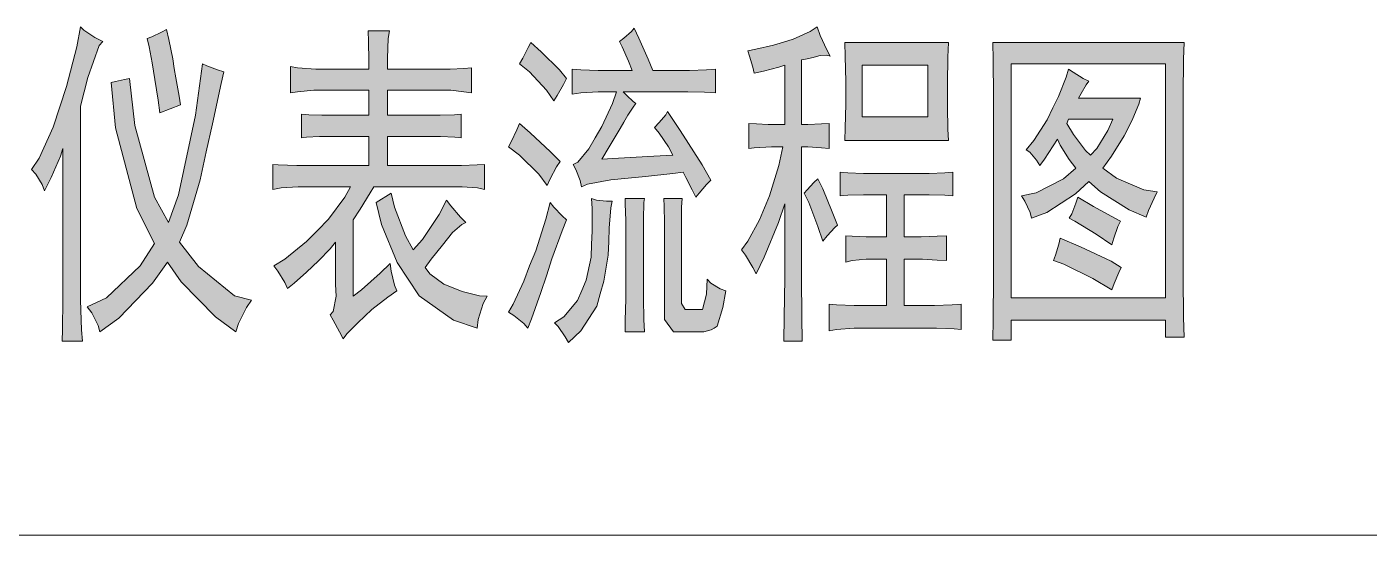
# Model space of a CAD drawing. Header units: millimetres. Extents: x 0 to 207, y 0 to 293.
# Drawn here: x 83.71 to 100.59, y 196.33 to 202.72 of the extents above; entities that cross this region are included whole.
import ezdxf

# ---------------------------------------------------------------- set-up
doc = ezdxf.new("R2010")
doc.units = ezdxf.units.MM

msp = doc.modelspace()

# ---------------------------------------------------------------- hatches: boundary and pattern name
h = msp.add_hatch(color=0)
h.dxf.hatch_style = 2
h.paths.add_polyline_path([(84.666667, 202.53325), (84.620806, 202.483861), (84.479694, 202.078167), (84.387972, 201.721861), (84.387972, 199.513472), (84.387972, 199.280639), (84.398556, 198.906694), (84.412667, 198.765583), (84.155139, 198.765583), (84.162194, 198.91375), (84.165722, 199.287694), (84.165722, 199.513472), (84.165722, 201.189167), (84.133972, 201.090389), (84.017556, 200.822278), (83.936417, 200.656472), (83.904667, 200.734083), (83.823528, 200.864611), (83.770611, 200.924583), (83.865861, 201.065694), (84.04225, 201.457278), (84.126917, 201.711278), (84.211583, 201.965278), (84.342111, 202.466222), (84.387972, 202.716694), (84.430306, 202.674361), (84.567889, 202.582639)])
h = msp.add_hatch(color=0)
h.dxf.hatch_style = 2
h.paths.add_polyline_path([(85.467472, 202.684944), (85.499222, 202.557944), (85.548611, 202.314528), (85.56625, 202.194583), (85.587417, 202.074639), (85.626222, 201.845333), (85.643861, 201.735972), (85.386333, 201.637194), (85.365167, 201.795944), (85.322833, 202.057), (85.305194, 202.159306), (85.287556, 202.265139), (85.24875, 202.466222), (85.224056, 202.568528), (85.284028, 202.593222), (85.403972, 202.649667)])
h = msp.add_hatch(color=0)
h.dxf.hatch_style = 2
h.paths.add_polyline_path([(88.014528, 202.184), (88.014528, 202.293361), (88.007472, 202.53325), (88.003944, 202.667306), (88.272056, 202.667306), (88.257944, 202.568528), (88.247361, 202.325111), (88.247361, 202.184), (88.956444, 202.184), (89.037583, 202.184), (89.210444, 202.194583), (89.305694, 202.201639), (89.305694, 201.887667), (89.210444, 201.901778), (89.044639, 201.919417), (88.967028, 201.919417), (88.247361, 201.919417), (88.247361, 201.605444), (88.815333, 201.605444), (88.910583, 201.605444), (89.0905, 201.6125), (89.175167, 201.619556), (89.175167, 201.323222), (89.094028, 201.330278), (88.914111, 201.337333), (88.815333, 201.337333), (88.247361, 201.337333), (88.247361, 200.973972), (89.072861, 200.973972), (89.178694, 200.973972), (89.37625, 200.981028), (89.467972, 200.988083), (89.467972, 200.674111), (89.379778, 200.69175), (89.189278, 200.705861), (89.083444, 200.705861), (88.0745, 200.705861), (88.032167, 200.631778), (87.905167, 200.423639), (87.816972, 200.293111), (87.816972, 199.330028), (87.922806, 199.411167), (88.155639, 199.619306), (88.282639, 199.742778), (88.293222, 199.644), (88.335556, 199.471139), (88.363778, 199.397056), (88.254417, 199.319444), (88.053333, 199.164222), (87.961611, 199.079556), (87.873417, 198.998417), (87.735833, 198.857306), (87.689972, 198.797333), (87.644111, 198.882), (87.562972, 199.030167), (87.527694, 199.097194), (87.5665, 199.139528), (87.601778, 199.330028), (87.594722, 199.478194), (87.594722, 200.010889), (87.527694, 199.926222), (87.379528, 199.774528), (87.305444, 199.703972), (87.231361, 199.633417), (87.072611, 199.495833), (86.991472, 199.428806), (86.956194, 199.502889), (86.868, 199.644), (86.818611, 199.711028), (86.956194, 199.795694), (87.231361, 200.017944), (87.368944, 200.159056), (87.506528, 200.300167), (87.711139, 200.575333), (87.781694, 200.705861), (87.234889, 200.705861), (87.125528, 200.705861), (86.910333, 200.69175), (86.8045, 200.674111), (86.8045, 200.988083), (86.875056, 200.981028), (87.107889, 200.973972), (87.270167, 200.973972), (88.014528, 200.973972), (88.014528, 201.337333), (87.492417, 201.337333), (87.393639, 201.337333), (87.231361, 201.330278), (87.167861, 201.323222), (87.167861, 201.619556), (87.259583, 201.6125), (87.421861, 201.605444), (87.492417, 201.605444), (88.014528, 201.605444), (88.014528, 201.919417), (87.432444, 201.919417), (87.323083, 201.919417), (87.118472, 201.901778), (87.02675, 201.887667), (87.02675, 202.219278), (87.114944, 202.201639), (87.347778, 202.184), (87.492417, 202.184)])
h = msp.add_hatch(color=0)
h.dxf.hatch_style = 2
h.paths.add_polyline_path([(91.351806, 202.699056), (91.40825, 202.575583), (91.524667, 202.311), (91.584639, 202.169889), (91.955056, 202.169889), (92.046778, 202.169889), (92.258444, 202.176944), (92.374861, 202.184), (92.374861, 201.887667), (92.23375, 201.894722), (92.025611, 201.901778), (91.955056, 201.901778), (91.210694, 201.901778), (91.256556, 201.852389), (91.337694, 201.778306), (91.372972, 201.753611), (91.34475, 201.721861), (91.270667, 201.605444), (91.221278, 201.520778), (91.175417, 201.439639), (91.037833, 201.206806), (90.942583, 201.055111), (91.15425, 201.065694), (91.59875, 201.090389), (91.838639, 201.1045), (91.782194, 201.206806), (91.665778, 201.379667), (91.605806, 201.45375), (91.665778, 201.513722), (91.746917, 201.6125), (91.768083, 201.654833), (91.930361, 201.414944), (92.205528, 200.981028), (92.314889, 200.790528), (92.261972, 200.734083), (92.17025, 200.624722), (92.127917, 200.575333), (92.082056, 200.667056), (92.000917, 200.822278), (91.965639, 200.889306), (91.838639, 200.875194), (91.492917, 200.836389), (91.274194, 200.815222), (91.055472, 200.794056), (90.762667, 200.741139), (90.688583, 200.705861), (90.670944, 200.783472), (90.618028, 200.924583), (90.58275, 200.988083), (90.642722, 201.016306), (90.780306, 201.182111), (90.861444, 201.323222), (90.942583, 201.464333), (91.076639, 201.753611), (91.129556, 201.901778), (91.002556, 201.901778), (90.896722, 201.901778), (90.681528, 201.887667), (90.572167, 201.870028), (90.572167, 202.184), (90.681528, 202.176944), (90.896722, 202.169889), (91.002556, 202.169889), (91.327111, 202.169889), (91.28125, 202.286306), (91.200111, 202.466222), (91.164833, 202.53325), (91.221278, 202.575583), (91.316528, 202.66025)])
h = msp.add_hatch(color=0)
h.dxf.hatch_style = 2
h.paths.add_polyline_path([(92.780556, 202.416833), (92.879333, 202.434472), (93.101583, 202.487389), (93.228583, 202.526194), (93.352056, 202.561472), (93.563722, 202.66025), (93.651917, 202.716694), (93.690722, 202.607333), (93.775389, 202.427417), (93.814194, 202.349806), (93.775389, 202.360389), (93.690722, 202.356861), (93.644861, 202.34275), (93.602528, 202.332167), (93.507278, 202.311), (93.454361, 202.300417), (93.454361, 201.489028), (93.5355, 201.489028), (93.708361, 201.496083), (93.803611, 201.503139), (93.803611, 201.189167), (93.708361, 201.196222), (93.5355, 201.206806), (93.454361, 201.206806), (93.454361, 199.742778), (93.454361, 199.562861), (93.461417, 199.0725), (93.464944, 198.765583), (93.232111, 198.765583), (93.239167, 199.0725), (93.246222, 199.552278), (93.246222, 199.728667), (93.246222, 200.490667), (93.165083, 200.257833), (92.985167, 199.820389), (92.886389, 199.61225), (92.844056, 199.693389), (92.752333, 199.845083), (92.699417, 199.912111), (92.780556, 200.025), (92.925194, 200.293111), (92.988694, 200.441278), (93.052194, 200.592972), (93.168611, 200.973972), (93.221528, 201.206806), (93.076889, 201.206806), (92.861694, 201.196222), (92.791139, 201.189167), (92.791139, 201.503139), (92.889917, 201.496083), (93.034556, 201.489028), (93.083944, 201.489028), (93.246222, 201.489028), (93.246222, 202.233389), (93.168611, 202.208694), (92.978111, 202.159306), (92.861694, 202.134611), (92.844056, 202.208694), (92.801722, 202.349806)])
h = msp.add_hatch(color=0)
h.dxf.hatch_style = 2
h.paths.add_polyline_path([(90.050056, 202.519139), (90.180583, 202.402722), (90.409889, 202.176944), (90.501611, 202.067583), (90.462806, 201.9935), (90.381667, 201.852389), (90.339333, 201.785361), (90.247611, 201.919417), (90.032417, 202.15225), (89.908944, 202.251028), (89.951278, 202.325111), (90.018306, 202.459167)])
h = msp.add_hatch(color=0)
h.paths.add_polyline_path([(95.302917, 202.519139), (95.295861, 202.335694), (95.292333, 202.004083), (95.292333, 201.852389), (95.292333, 201.711278), (95.295861, 201.429056), (95.302917, 201.287944), (94.001167, 201.287944), (94.004694, 201.446694), (94.01175, 201.746556), (94.01175, 201.887667), (94.01175, 202.028778), (94.004694, 202.34275), (94.001167, 202.519139)])
h.paths.add_polyline_path([(95.045389, 201.587806), (95.045389, 202.233389), (94.219889, 202.233389), (94.219889, 201.587806)])
h = msp.add_hatch(color=0)
h.paths.add_polyline_path([(98.26625, 202.519139), (98.259194, 202.311), (98.255667, 201.852389), (98.255667, 201.605444), (98.255667, 199.827444), (98.255667, 199.569917), (98.259194, 199.065444), (98.26625, 198.814972), (98.033417, 198.814972), (98.033417, 199.030167), (96.093139, 199.030167), (96.093139, 198.779694), (95.860306, 198.779694), (95.867361, 199.037222), (95.870889, 199.569917), (95.870889, 199.845083), (95.870889, 201.605444), (95.870889, 201.845333), (95.867361, 202.300417), (95.860306, 202.519139)])
h.paths.add_polyline_path([(98.033417, 199.312389), (98.033417, 202.251028), (96.093139, 202.251028), (96.093139, 199.312389)])
h = msp.add_hatch(color=0)
h.dxf.hatch_style = 2
h.paths.add_polyline_path([(85.005333, 202.067583), (85.072361, 201.478444), (85.319306, 200.575333), (85.492167, 200.257833), (85.619167, 200.607083), (85.834361, 201.605444), (85.922556, 202.251028), (85.975472, 202.226333), (86.109528, 202.176944), (86.190667, 202.15225), (86.155389, 202.004083), (86.046028, 201.499611), (85.968417, 201.146833), (85.894333, 200.794056), (85.725, 200.226083), (85.633278, 200.010889), (85.869639, 199.703972), (86.324722, 199.337083), (86.539917, 199.280639), (86.472889, 199.188917), (86.374111, 198.987833), (86.342361, 198.882), (86.084833, 199.0725), (85.654444, 199.513472), (85.481583, 199.760417), (85.294611, 199.495833), (84.871278, 199.054861), (84.631389, 198.882), (84.610222, 198.963139), (84.529083, 199.121889), (84.469111, 199.195972), (84.712528, 199.312389), (85.139389, 199.711028), (85.319306, 199.99325), (85.097056, 200.434222), (84.825417, 201.446694), (84.7725, 202.018194), (84.825417, 202.028778), (84.941833, 202.053472)])
h = msp.add_hatch(color=0)
h.paths.add_polyline_path([(97.070333, 202.035833), (97.035056, 201.986444), (96.971556, 201.877083), (96.939806, 201.820639), (97.719444, 201.820639), (97.698278, 201.746556), (97.620667, 201.563111), (97.56775, 201.45375), (97.514833, 201.347917), (97.352556, 201.090389), (97.243194, 200.938694), (97.416056, 200.815222), (97.761778, 200.667056), (97.927583, 200.642361), (97.888778, 200.56475), (97.818222, 200.409528), (97.79, 200.324861), (97.574806, 200.416583), (97.214972, 200.642361), (97.070333, 200.772889), (96.901, 200.617667), (96.541167, 200.384833), (96.347139, 200.31075), (96.3295, 200.384833), (96.266, 200.525944), (96.220139, 200.592972), (96.407111, 200.631778), (96.749306, 200.808167), (96.904528, 200.938694), (96.823389, 201.048056), (96.706972, 201.2315), (96.675222, 201.305583), (96.622306, 201.220917), (96.509417, 201.055111), (96.452972, 200.973972), (96.410639, 201.041), (96.325972, 201.139778), (96.280111, 201.171528), (96.378889, 201.287944), (96.544694, 201.549), (96.61525, 201.697167), (96.685806, 201.841806), (96.784583, 202.085222), (96.812806, 202.184), (96.872778, 202.145194), (96.999778, 202.067583)])
h.paths.add_polyline_path([(96.791639, 201.503139), (96.876306, 201.362028), (97.028, 201.164472), (97.0915, 201.1045), (97.169111, 201.189167), (97.306694, 201.414944), (97.370194, 201.556056), (96.812806, 201.556056)])
h = msp.add_hatch(color=0)
h.dxf.hatch_style = 2
h.paths.add_polyline_path([(89.908944, 201.503139), (90.043, 201.386722), (90.297, 201.146833), (90.420472, 201.023361), (90.374611, 200.956333), (90.293472, 200.808167), (90.258194, 200.7235), (90.152361, 200.864611), (89.908944, 201.1045), (89.771361, 201.206806), (89.803111, 201.270306), (89.873667, 201.422)])
h = msp.add_hatch(color=0)
h.dxf.hatch_style = 2
h.paths.add_polyline_path([(93.6625, 200.808167), (93.722472, 200.681167), (93.842417, 200.391889), (93.905917, 200.226083), (93.874167, 200.194333), (93.778917, 200.092028), (93.722472, 200.025), (93.6625, 200.208444), (93.546083, 200.508306), (93.489639, 200.624722), (93.524917, 200.667056), (93.609583, 200.758778)])
h = msp.add_hatch(color=0)
h.dxf.hatch_style = 2
h.paths.add_polyline_path([(94.96425, 200.875194), (95.0595, 200.875194), (95.257056, 200.88225), (95.359361, 200.889306), (95.359361, 200.592972), (95.257056, 200.600028), (95.0595, 200.607083), (94.96425, 200.607083), (94.745528, 200.607083), (94.745528, 200.077917), (94.872528, 200.077917), (94.960722, 200.077917), (95.161806, 200.084972), (95.278222, 200.092028), (95.278222, 199.778056), (95.161806, 199.785111), (94.978361, 199.795694), (94.907806, 199.795694), (94.745528, 199.795694), (94.745528, 199.213611), (95.024222, 199.213611), (95.126528, 199.213611), (95.348778, 199.220667), (95.465194, 199.23125), (95.465194, 198.91375), (95.373472, 198.920806), (95.151222, 198.931389), (95.024222, 198.931389), (94.244583, 198.931389), (94.117583, 198.931389), (93.895333, 198.91375), (93.803611, 198.896111), (93.803611, 199.23125), (93.895333, 199.220667), (94.117583, 199.213611), (94.244583, 199.213611), (94.523278, 199.213611), (94.523278, 199.795694), (94.361, 199.795694), (94.269278, 199.795694), (94.092889, 199.778056), (94.01175, 199.760417), (94.01175, 200.092028), (94.092889, 200.084972), (94.269278, 200.077917), (94.361, 200.077917), (94.523278, 200.077917), (94.523278, 200.607083), (94.336306, 200.607083), (94.234, 200.607083), (94.036444, 200.600028), (93.941194, 200.592972), (93.941194, 200.889306), (94.036444, 200.88225), (94.234, 200.875194), (94.336306, 200.875194)])
h = msp.add_hatch(color=0)
h.dxf.hatch_style = 2
h.paths.add_polyline_path([(88.293222, 200.624722), (88.335556, 200.451861), (88.473139, 200.092028), (88.571917, 199.912111), (88.688333, 200.042639), (88.896472, 200.360139), (88.991722, 200.540056), (89.044639, 200.465972), (89.164583, 200.324861), (89.235139, 200.257833), (89.182222, 200.233139), (89.065806, 200.130833), (89.002306, 200.053222), (88.938806, 199.972083), (88.797694, 199.795694), (88.723611, 199.693389), (88.780056, 199.61225), (88.956444, 199.481722), (89.072861, 199.435861), (89.189278, 199.39), (89.404472, 199.337083), (89.50325, 199.330028), (89.450333, 199.238306), (89.386833, 199.037222), (89.37625, 198.931389), (89.076389, 199.030167), (88.646, 199.337083), (88.508417, 199.545222), (88.370833, 199.753361), (88.173278, 200.233139), (88.10625, 200.508306)])
h = msp.add_hatch(color=0)
h.dxf.hatch_style = 2
h.paths.add_polyline_path([(96.929222, 200.575333), (97.126778, 200.458917), (97.394889, 200.31075), (97.465444, 200.275472), (97.433694, 200.208444), (97.384306, 200.060278), (97.359611, 199.975611), (97.162056, 200.109667), (96.893944, 200.275472), (96.823389, 200.31075), (96.855139, 200.367194), (96.904528, 200.50125)])
h = msp.add_hatch(color=0)
h.dxf.hatch_style = 2
h.paths.add_polyline_path([(90.501611, 200.293111), (90.445167, 200.152), (90.314639, 199.799222), (90.247611, 199.587556), (90.177056, 199.375889), (90.060639, 199.047806), (90.014778, 198.931389), (89.961861, 198.987833), (89.838389, 199.090139), (89.771361, 199.128944), (89.827806, 199.23125), (89.961861, 199.520528), (90.035944, 199.711028), (90.113556, 199.901528), (90.240556, 200.300167), (90.293472, 200.508306), (90.339333, 200.451861), (90.445167, 200.3425)])
h = msp.add_hatch(color=0)
h.dxf.hatch_style = 2
h.paths.add_polyline_path([(91.073111, 200.525944), (91.059, 200.441278), (91.037833, 200.187278), (91.030778, 200.017944), (91.023722, 199.848611), (90.970806, 199.520528), (90.924944, 199.361778), (90.882611, 199.206556), (90.681528, 198.896111), (90.526306, 198.747944), (90.483972, 198.822028), (90.395778, 198.949028), (90.349917, 198.998417), (90.466333, 199.0725), (90.639194, 199.277111), (90.692111, 199.404111), (90.748556, 199.531111), (90.808528, 199.823917), (90.815583, 199.986194), (90.822639, 200.148472), (90.822639, 200.434222), (90.815583, 200.557694), (90.875556, 200.540056), (91.002556, 200.525944)])
h = msp.add_hatch(color=0)
h.dxf.hatch_style = 2
h.paths.add_polyline_path([(91.478806, 200.557694), (91.47175, 200.508306), (91.468222, 200.300167), (91.468222, 200.141417), (91.468222, 199.411167), (91.468222, 199.305333), (91.47175, 199.037222), (91.478806, 198.882), (91.235389, 198.882), (91.238917, 199.030167), (91.245972, 199.29475), (91.245972, 199.411167), (91.245972, 200.141417), (91.245972, 200.282528), (91.238917, 200.490667), (91.235389, 200.557694)])
h = msp.add_hatch(color=0)
h.dxf.hatch_style = 2
h.paths.add_polyline_path([(91.955056, 200.557694), (91.948, 200.451861), (91.944472, 200.233139), (91.944472, 200.127306), (91.944472, 199.312389), (91.944472, 199.238306), (91.993861, 199.164222), (92.046778, 199.164222), (92.163194, 199.164222), (92.209056, 199.164222), (92.261972, 199.354722), (92.269028, 199.545222), (92.314889, 199.495833), (92.431306, 199.42175), (92.501861, 199.397056), (92.466583, 199.188917), (92.3925, 198.956083), (92.357222, 198.931389), (92.318417, 198.906694), (92.226694, 198.882), (92.177306, 198.882), (91.955056, 198.882), (91.845694, 198.882), (91.732806, 199.037222), (91.732806, 199.195972), (91.732806, 200.159056), (91.732806, 200.257833), (91.729278, 200.458917), (91.722222, 200.557694)])
h = msp.add_hatch(color=0)
h.dxf.hatch_style = 2
h.paths.add_polyline_path([(96.706972, 200.060278), (96.9645, 199.950917), (97.349028, 199.771), (97.476028, 199.693389), (97.447806, 199.629889), (97.387833, 199.488778), (97.359611, 199.411167), (97.119722, 199.552278), (96.756361, 199.735722), (96.625833, 199.778056), (96.650528, 199.845083), (96.692861, 199.986194)])

# ---------------------------------------------------------------- linework, layer by layer
at = {"color": 0, "lineweight": 0}
for points in [[(84.666667, 202.53325), (84.620806, 202.483861), (84.479694, 202.078167), (84.387972, 201.721861), (84.387972, 199.513472), (84.387972, 199.280639), (84.398556, 198.906694), (84.412667, 198.765583), (84.155139, 198.765583), (84.162194, 198.91375), (84.165722, 199.287694), (84.165722, 199.513472), (84.165722, 201.189167), (84.133972, 201.090389), (84.017556, 200.822278), (83.936417, 200.656472), (83.904667, 200.734083), (83.823528, 200.864611), (83.770611, 200.924583), (83.865861, 201.065694), (84.04225, 201.457278), (84.126917, 201.711278), (84.211583, 201.965278), (84.342111, 202.466222), (84.387972, 202.716694), (84.430306, 202.674361), (84.567889, 202.582639)], [(85.467472, 202.684944), (85.499222, 202.557944), (85.548611, 202.314528), (85.56625, 202.194583), (85.587417, 202.074639), (85.626222, 201.845333), (85.643861, 201.735972), (85.386333, 201.637194), (85.365167, 201.795944), (85.322833, 202.057), (85.305194, 202.159306), (85.287556, 202.265139), (85.24875, 202.466222), (85.224056, 202.568528), (85.284028, 202.593222), (85.403972, 202.649667)], [(88.014528, 202.184), (88.014528, 202.293361), (88.007472, 202.53325), (88.003944, 202.667306), (88.272056, 202.667306), (88.257944, 202.568528), (88.247361, 202.325111), (88.247361, 202.184), (88.956444, 202.184), (89.037583, 202.184), (89.210444, 202.194583), (89.305694, 202.201639), (89.305694, 201.887667), (89.210444, 201.901778), (89.044639, 201.919417), (88.967028, 201.919417), (88.247361, 201.919417), (88.247361, 201.605444), (88.815333, 201.605444), (88.910583, 201.605444), (89.0905, 201.6125), (89.175167, 201.619556), (89.175167, 201.323222), (89.094028, 201.330278), (88.914111, 201.337333), (88.815333, 201.337333), (88.247361, 201.337333), (88.247361, 200.973972), (89.072861, 200.973972), (89.178694, 200.973972), (89.37625, 200.981028), (89.467972, 200.988083), (89.467972, 200.674111), (89.379778, 200.69175), (89.189278, 200.705861), (89.083444, 200.705861), (88.0745, 200.705861), (88.032167, 200.631778), (87.905167, 200.423639), (87.816972, 200.293111), (87.816972, 199.330028), (87.922806, 199.411167), (88.155639, 199.619306), (88.282639, 199.742778), (88.293222, 199.644), (88.335556, 199.471139), (88.363778, 199.397056), (88.254417, 199.319444), (88.053333, 199.164222), (87.961611, 199.079556), (87.873417, 198.998417), (87.735833, 198.857306), (87.689972, 198.797333), (87.644111, 198.882), (87.562972, 199.030167), (87.527694, 199.097194), (87.5665, 199.139528), (87.601778, 199.330028), (87.594722, 199.478194), (87.594722, 200.010889), (87.527694, 199.926222), (87.379528, 199.774528), (87.305444, 199.703972), (87.231361, 199.633417), (87.072611, 199.495833), (86.991472, 199.428806), (86.956194, 199.502889), (86.868, 199.644), (86.818611, 199.711028), (86.956194, 199.795694), (87.231361, 200.017944), (87.368944, 200.159056), (87.506528, 200.300167), (87.711139, 200.575333), (87.781694, 200.705861), (87.234889, 200.705861), (87.125528, 200.705861), (86.910333, 200.69175), (86.8045, 200.674111), (86.8045, 200.988083), (86.875056, 200.981028), (87.107889, 200.973972), (87.270167, 200.973972), (88.014528, 200.973972), (88.014528, 201.337333), (87.492417, 201.337333), (87.393639, 201.337333), (87.231361, 201.330278), (87.167861, 201.323222), (87.167861, 201.619556), (87.259583, 201.6125), (87.421861, 201.605444), (87.492417, 201.605444), (88.014528, 201.605444), (88.014528, 201.919417), (87.432444, 201.919417), (87.323083, 201.919417), (87.118472, 201.901778), (87.02675, 201.887667), (87.02675, 202.219278), (87.114944, 202.201639), (87.347778, 202.184), (87.492417, 202.184)], [(91.351806, 202.699056), (91.40825, 202.575583), (91.524667, 202.311), (91.584639, 202.169889), (91.955056, 202.169889), (92.046778, 202.169889), (92.258444, 202.176944), (92.374861, 202.184), (92.374861, 201.887667), (92.23375, 201.894722), (92.025611, 201.901778), (91.955056, 201.901778), (91.210694, 201.901778), (91.256556, 201.852389), (91.337694, 201.778306), (91.372972, 201.753611), (91.34475, 201.721861), (91.270667, 201.605444), (91.221278, 201.520778), (91.175417, 201.439639), (91.037833, 201.206806), (90.942583, 201.055111), (91.15425, 201.065694), (91.59875, 201.090389), (91.838639, 201.1045), (91.782194, 201.206806), (91.665778, 201.379667), (91.605806, 201.45375), (91.665778, 201.513722), (91.746917, 201.6125), (91.768083, 201.654833), (91.930361, 201.414944), (92.205528, 200.981028), (92.314889, 200.790528), (92.261972, 200.734083), (92.17025, 200.624722), (92.127917, 200.575333), (92.082056, 200.667056), (92.000917, 200.822278), (91.965639, 200.889306), (91.838639, 200.875194), (91.492917, 200.836389), (91.274194, 200.815222), (91.055472, 200.794056), (90.762667, 200.741139), (90.688583, 200.705861), (90.670944, 200.783472), (90.618028, 200.924583), (90.58275, 200.988083), (90.642722, 201.016306), (90.780306, 201.182111), (90.861444, 201.323222), (90.942583, 201.464333), (91.076639, 201.753611), (91.129556, 201.901778), (91.002556, 201.901778), (90.896722, 201.901778), (90.681528, 201.887667), (90.572167, 201.870028), (90.572167, 202.184), (90.681528, 202.176944), (90.896722, 202.169889), (91.002556, 202.169889), (91.327111, 202.169889), (91.28125, 202.286306), (91.200111, 202.466222), (91.164833, 202.53325), (91.221278, 202.575583), (91.316528, 202.66025)], [(92.780556, 202.416833), (92.879333, 202.434472), (93.101583, 202.487389), (93.228583, 202.526194), (93.352056, 202.561472), (93.563722, 202.66025), (93.651917, 202.716694), (93.690722, 202.607333), (93.775389, 202.427417), (93.814194, 202.349806), (93.775389, 202.360389), (93.690722, 202.356861), (93.644861, 202.34275), (93.602528, 202.332167), (93.507278, 202.311), (93.454361, 202.300417), (93.454361, 201.489028), (93.5355, 201.489028), (93.708361, 201.496083), (93.803611, 201.503139), (93.803611, 201.189167), (93.708361, 201.196222), (93.5355, 201.206806), (93.454361, 201.206806), (93.454361, 199.742778), (93.454361, 199.562861), (93.461417, 199.0725), (93.464944, 198.765583), (93.232111, 198.765583), (93.239167, 199.0725), (93.246222, 199.552278), (93.246222, 199.728667), (93.246222, 200.490667), (93.165083, 200.257833), (92.985167, 199.820389), (92.886389, 199.61225), (92.844056, 199.693389), (92.752333, 199.845083), (92.699417, 199.912111), (92.780556, 200.025), (92.925194, 200.293111), (92.988694, 200.441278), (93.052194, 200.592972), (93.168611, 200.973972), (93.221528, 201.206806), (93.076889, 201.206806), (92.861694, 201.196222), (92.791139, 201.189167), (92.791139, 201.503139), (92.889917, 201.496083), (93.034556, 201.489028), (93.083944, 201.489028), (93.246222, 201.489028), (93.246222, 202.233389), (93.168611, 202.208694), (92.978111, 202.159306), (92.861694, 202.134611), (92.844056, 202.208694), (92.801722, 202.349806)], [(90.050056, 202.519139), (90.180583, 202.402722), (90.409889, 202.176944), (90.501611, 202.067583), (90.462806, 201.9935), (90.381667, 201.852389), (90.339333, 201.785361), (90.247611, 201.919417), (90.032417, 202.15225), (89.908944, 202.251028), (89.951278, 202.325111), (90.018306, 202.459167)], [(95.302917, 202.519139), (95.295861, 202.335694), (95.292333, 202.004083), (95.292333, 201.852389), (95.292333, 201.711278), (95.295861, 201.429056), (95.302917, 201.287944), (94.001167, 201.287944), (94.004694, 201.446694), (94.01175, 201.746556), (94.01175, 201.887667), (94.01175, 202.028778), (94.004694, 202.34275), (94.001167, 202.519139)], [(98.26625, 202.519139), (98.259194, 202.311), (98.255667, 201.852389), (98.255667, 201.605444), (98.255667, 199.827444), (98.255667, 199.569917), (98.259194, 199.065444), (98.26625, 198.814972), (98.033417, 198.814972), (98.033417, 199.030167), (96.093139, 199.030167), (96.093139, 198.779694), (95.860306, 198.779694), (95.867361, 199.037222), (95.870889, 199.569917), (95.870889, 199.845083), (95.870889, 201.605444), (95.870889, 201.845333), (95.867361, 202.300417), (95.860306, 202.519139)], [(85.005333, 202.067583), (85.072361, 201.478444), (85.319306, 200.575333), (85.492167, 200.257833), (85.619167, 200.607083), (85.834361, 201.605444), (85.922556, 202.251028), (85.975472, 202.226333), (86.109528, 202.176944), (86.190667, 202.15225), (86.155389, 202.004083), (86.046028, 201.499611), (85.968417, 201.146833), (85.894333, 200.794056), (85.725, 200.226083), (85.633278, 200.010889), (85.869639, 199.703972), (86.324722, 199.337083), (86.539917, 199.280639), (86.472889, 199.188917), (86.374111, 198.987833), (86.342361, 198.882), (86.084833, 199.0725), (85.654444, 199.513472), (85.481583, 199.760417), (85.294611, 199.495833), (84.871278, 199.054861), (84.631389, 198.882), (84.610222, 198.963139), (84.529083, 199.121889), (84.469111, 199.195972), (84.712528, 199.312389), (85.139389, 199.711028), (85.319306, 199.99325), (85.097056, 200.434222), (84.825417, 201.446694), (84.7725, 202.018194), (84.825417, 202.028778), (84.941833, 202.053472)], [(98.033417, 199.312389), (98.033417, 202.251028), (96.093139, 202.251028), (96.093139, 199.312389)], [(95.045389, 201.587806), (95.045389, 202.233389), (94.219889, 202.233389), (94.219889, 201.587806)], [(97.070333, 202.035833), (97.035056, 201.986444), (96.971556, 201.877083), (96.939806, 201.820639), (97.719444, 201.820639), (97.698278, 201.746556), (97.620667, 201.563111), (97.56775, 201.45375), (97.514833, 201.347917), (97.352556, 201.090389), (97.243194, 200.938694), (97.416056, 200.815222), (97.761778, 200.667056), (97.927583, 200.642361), (97.888778, 200.56475), (97.818222, 200.409528), (97.79, 200.324861), (97.574806, 200.416583), (97.214972, 200.642361), (97.070333, 200.772889), (96.901, 200.617667), (96.541167, 200.384833), (96.347139, 200.31075), (96.3295, 200.384833), (96.266, 200.525944), (96.220139, 200.592972), (96.407111, 200.631778), (96.749306, 200.808167), (96.904528, 200.938694), (96.823389, 201.048056), (96.706972, 201.2315), (96.675222, 201.305583), (96.622306, 201.220917), (96.509417, 201.055111), (96.452972, 200.973972), (96.410639, 201.041), (96.325972, 201.139778), (96.280111, 201.171528), (96.378889, 201.287944), (96.544694, 201.549), (96.61525, 201.697167), (96.685806, 201.841806), (96.784583, 202.085222), (96.812806, 202.184), (96.872778, 202.145194), (96.999778, 202.067583)], [(89.908944, 201.503139), (90.043, 201.386722), (90.297, 201.146833), (90.420472, 201.023361), (90.374611, 200.956333), (90.293472, 200.808167), (90.258194, 200.7235), (90.152361, 200.864611), (89.908944, 201.1045), (89.771361, 201.206806), (89.803111, 201.270306), (89.873667, 201.422)], [(96.791639, 201.503139), (96.876306, 201.362028), (97.028, 201.164472), (97.0915, 201.1045), (97.169111, 201.189167), (97.306694, 201.414944), (97.370194, 201.556056), (96.812806, 201.556056)], [(93.6625, 200.808167), (93.722472, 200.681167), (93.842417, 200.391889), (93.905917, 200.226083), (93.874167, 200.194333), (93.778917, 200.092028), (93.722472, 200.025), (93.6625, 200.208444), (93.546083, 200.508306), (93.489639, 200.624722), (93.524917, 200.667056), (93.609583, 200.758778)], [(94.96425, 200.875194), (95.0595, 200.875194), (95.257056, 200.88225), (95.359361, 200.889306), (95.359361, 200.592972), (95.257056, 200.600028), (95.0595, 200.607083), (94.96425, 200.607083), (94.745528, 200.607083), (94.745528, 200.077917), (94.872528, 200.077917), (94.960722, 200.077917), (95.161806, 200.084972), (95.278222, 200.092028), (95.278222, 199.778056), (95.161806, 199.785111), (94.978361, 199.795694), (94.907806, 199.795694), (94.745528, 199.795694), (94.745528, 199.213611), (95.024222, 199.213611), (95.126528, 199.213611), (95.348778, 199.220667), (95.465194, 199.23125), (95.465194, 198.91375), (95.373472, 198.920806), (95.151222, 198.931389), (95.024222, 198.931389), (94.244583, 198.931389), (94.117583, 198.931389), (93.895333, 198.91375), (93.803611, 198.896111), (93.803611, 199.23125), (93.895333, 199.220667), (94.117583, 199.213611), (94.244583, 199.213611), (94.523278, 199.213611), (94.523278, 199.795694), (94.361, 199.795694), (94.269278, 199.795694), (94.092889, 199.778056), (94.01175, 199.760417), (94.01175, 200.092028), (94.092889, 200.084972), (94.269278, 200.077917), (94.361, 200.077917), (94.523278, 200.077917), (94.523278, 200.607083), (94.336306, 200.607083), (94.234, 200.607083), (94.036444, 200.600028), (93.941194, 200.592972), (93.941194, 200.889306), (94.036444, 200.88225), (94.234, 200.875194), (94.336306, 200.875194)], [(88.293222, 200.624722), (88.335556, 200.451861), (88.473139, 200.092028), (88.571917, 199.912111), (88.688333, 200.042639), (88.896472, 200.360139), (88.991722, 200.540056), (89.044639, 200.465972), (89.164583, 200.324861), (89.235139, 200.257833), (89.182222, 200.233139), (89.065806, 200.130833), (89.002306, 200.053222), (88.938806, 199.972083), (88.797694, 199.795694), (88.723611, 199.693389), (88.780056, 199.61225), (88.956444, 199.481722), (89.072861, 199.435861), (89.189278, 199.39), (89.404472, 199.337083), (89.50325, 199.330028), (89.450333, 199.238306), (89.386833, 199.037222), (89.37625, 198.931389), (89.076389, 199.030167), (88.646, 199.337083), (88.508417, 199.545222), (88.370833, 199.753361), (88.173278, 200.233139), (88.10625, 200.508306)], [(96.929222, 200.575333), (97.126778, 200.458917), (97.394889, 200.31075), (97.465444, 200.275472), (97.433694, 200.208444), (97.384306, 200.060278), (97.359611, 199.975611), (97.162056, 200.109667), (96.893944, 200.275472), (96.823389, 200.31075), (96.855139, 200.367194), (96.904528, 200.50125)], [(90.501611, 200.293111), (90.445167, 200.152), (90.314639, 199.799222), (90.247611, 199.587556), (90.177056, 199.375889), (90.060639, 199.047806), (90.014778, 198.931389), (89.961861, 198.987833), (89.838389, 199.090139), (89.771361, 199.128944), (89.827806, 199.23125), (89.961861, 199.520528), (90.035944, 199.711028), (90.113556, 199.901528), (90.240556, 200.300167), (90.293472, 200.508306), (90.339333, 200.451861), (90.445167, 200.3425)], [(91.073111, 200.525944), (91.059, 200.441278), (91.037833, 200.187278), (91.030778, 200.017944), (91.023722, 199.848611), (90.970806, 199.520528), (90.924944, 199.361778), (90.882611, 199.206556), (90.681528, 198.896111), (90.526306, 198.747944), (90.483972, 198.822028), (90.395778, 198.949028), (90.349917, 198.998417), (90.466333, 199.0725), (90.639194, 199.277111), (90.692111, 199.404111), (90.748556, 199.531111), (90.808528, 199.823917), (90.815583, 199.986194), (90.822639, 200.148472), (90.822639, 200.434222), (90.815583, 200.557694), (90.875556, 200.540056), (91.002556, 200.525944)], [(91.478806, 200.557694), (91.47175, 200.508306), (91.468222, 200.300167), (91.468222, 200.141417), (91.468222, 199.411167), (91.468222, 199.305333), (91.47175, 199.037222), (91.478806, 198.882), (91.235389, 198.882), (91.238917, 199.030167), (91.245972, 199.29475), (91.245972, 199.411167), (91.245972, 200.141417), (91.245972, 200.282528), (91.238917, 200.490667), (91.235389, 200.557694)], [(91.955056, 200.557694), (91.948, 200.451861), (91.944472, 200.233139), (91.944472, 200.127306), (91.944472, 199.312389), (91.944472, 199.238306), (91.993861, 199.164222), (92.046778, 199.164222), (92.163194, 199.164222), (92.209056, 199.164222), (92.261972, 199.354722), (92.269028, 199.545222), (92.314889, 199.495833), (92.431306, 199.42175), (92.501861, 199.397056), (92.466583, 199.188917), (92.3925, 198.956083), (92.357222, 198.931389), (92.318417, 198.906694), (92.226694, 198.882), (92.177306, 198.882), (91.955056, 198.882), (91.845694, 198.882), (91.732806, 199.037222), (91.732806, 199.195972), (91.732806, 200.159056), (91.732806, 200.257833), (91.729278, 200.458917), (91.722222, 200.557694)], [(96.706972, 200.060278), (96.9645, 199.950917), (97.349028, 199.771), (97.476028, 199.693389), (97.447806, 199.629889), (97.387833, 199.488778), (97.359611, 199.411167), (97.119722, 199.552278), (96.756361, 199.735722), (96.625833, 199.778056), (96.650528, 199.845083), (96.692861, 199.986194)]]:
    msp.add_lwpolyline(points, close=True, dxfattribs=at)
msp.add_lwpolyline([(25.124833, 196.327889), (201.9935, 196.327889)], dxfattribs=at)

doc.saveas('drawing.dxf')
